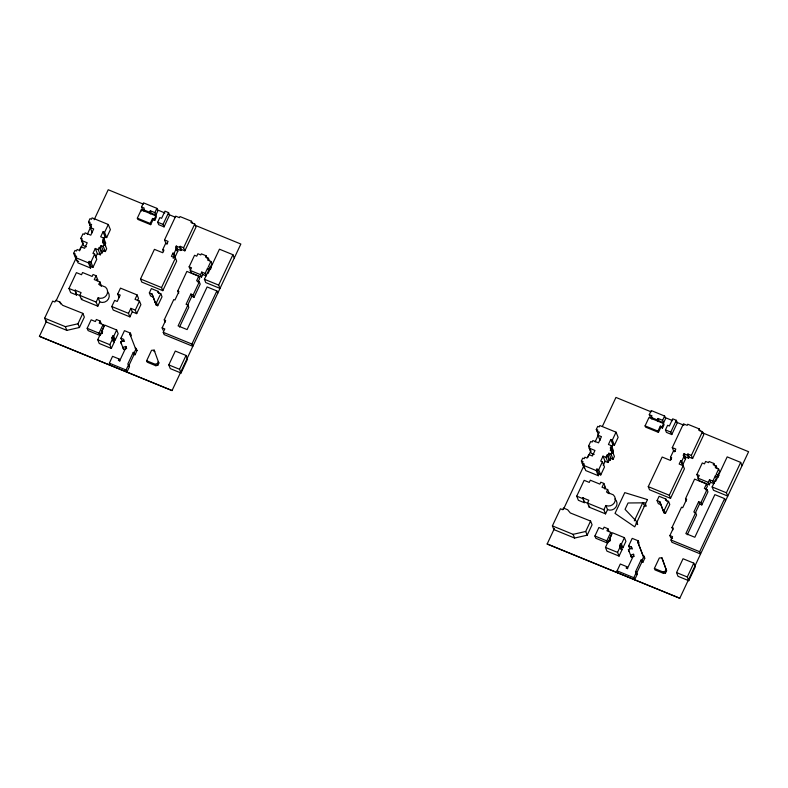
<?xml version="1.0" encoding="UTF-8"?>
<svg xmlns="http://www.w3.org/2000/svg" width="788" height="788" viewBox="0 0 788 788"><rect width="100%" height="100%" fill="white"/><g stroke="black" fill="none" stroke-linecap="round" stroke-linejoin="round"><path stroke-width="1.18" d="M178.689 293.313L177.773 291.048L186.864 271.407L198.743 276.263L199.659 278.538L197.965 282.143M686.427 501.001L685.511 498.735L694.602 479.094L706.481 483.95L707.397 486.216L705.703 489.821M634.32 520.858L642.909 502.429L643.786 504.586M78.692 261.478L76.663 260.651L73.658 253.322L75.018 250.426L76.436 251.008L77.145 249.491L79.352 250.397L81.036 246.811L84.631 248.289L87.212 242.783L81.469 240.439L82.228 238.833L80.868 238.281L82.967 233.809L84.415 234.4L85.134 232.864L90.787 235.179L93.703 228.963L90.196 227.525L91.615 224.511L89.438 223.625L90.039 222.344L88.561 221.743L89.999 218.66L91.457 219.261L92.107 217.862L108.301 224.491L110.389 229.643L106.666 237.582L105.119 236.952L103.041 231.79L100.687 236.794L103.652 238.006L105.74 243.157L104.676 245.413L103.011 241.286M44.65 318.194L52.678 301.095L54.894 302.001L55.682 300.336L59.888 302.05L62.577 305.281L82.848 313.368L84.346 317.081L79.45 327.493L66.852 330.369L46.147 321.908L44.65 318.194L65.355 326.656L77.953 323.779L82.848 313.368M90.531 268.019L88.453 262.867L89.162 261.36L91.241 266.511L90.531 268.019L78.022 262.906L75.934 257.745L76.603 256.327L74.584 255.499L75.293 253.992L73.658 253.322M195.493 225.447L240.852 244.034L172.05 390.572L39.42 336.328L46.699 320.736M56.096 300.799L75.884 258.572M79.558 250.84L83.183 243.029M87.37 234.184L91.004 226.373M94.146 219.754L108.212 189.741L143.367 204.151M76.535 295.007L75.185 290.211L76.535 295.007L70.644 292.594L68.97 288.477L76.406 272.638L81.519 274.736L82.553 272.52L92.137 276.44L93.053 274.5L96.087 275.741L97.751 279.868L97.308 280.824M98.204 249.678L99.288 247.373L101.376 252.524L100.293 254.829L98.204 249.678L95.279 248.476L92.954 253.421L94.678 254.12L96.766 259.282L93.023 267.24L91.241 266.511M106.666 237.582L104.577 232.421L108.301 224.491M93.023 267.24L90.945 262.089L94.678 254.12M103.652 238.006L102.598 240.251L103.533 240.636L105.612 245.797M95.506 257.587L97.357 253.637L95.279 248.476M101.12 245.541L103.208 250.692L102.194 252.859L100.106 247.708L101.12 245.541L103.267 246.417L105.356 251.579L106.675 248.762L104.587 243.61L102.538 242.773L103.533 240.636M103.711 239.946L105.119 236.952M107.926 292.023A6.678 6.353 -22 0 1 99.8 301.942L97.81 306.177L81.46 299.489L79.795 295.372L81.085 292.614L75.185 290.211M103.267 246.417L104.587 243.61M81.46 299.489L81.942 298.465M96.087 275.741L94.294 279.582L99.909 281.877L101.425 286.31M99.909 281.877L98.746 284.36L105.513 287.127A6.678 6.353 -22 0 1 98.136 297.815L96.146 302.06L97.81 306.177M144.332 210.219L142.52 209.48L141.525 207.008L143.475 202.861L156.891 208.347L157.886 210.82L155.866 215.114L151.316 213.243L150.321 210.77L149.621 212.258L150.291 213.912M150.705 224.678L137.831 219.419L137.329 218.178L141.239 209.864L155.827 215.833L156.319 217.064L154.773 220.374L153.059 219.675L152.557 218.434L150.203 223.447L150.705 224.678L153.059 219.675M103.445 328.005L99.948 335.442L88.079 330.586L87.163 328.32L91.162 319.81L95.397 321.543L96.363 319.485L100.174 321.041L101.1 323.316M144.145 211.391L143.475 209.746L144.243 208.121L141.525 207.008M100.174 321.041L99.209 323.11L103.031 324.666L103.947 326.941M155.866 215.114L154.872 212.632L156.891 208.347M99.948 335.442L99.032 333.176L103.031 324.666M129.922 316.865L128.503 313.358L130.867 308.325L132.286 311.831L129.922 316.865L113.206 310.029L111.788 306.522L114.654 300.415L117.225 301.459L120.219 295.086L117.698 294.052L120.485 288.132L137.102 294.929L138.521 298.435L137.486 300.642M97.732 339.746L100.677 333.462L101.613 333.846L102.627 331.689L101.691 331.305L104.627 325.06L116.673 329.985L118.17 333.698L115.186 340.052L114.26 339.677L112.753 335.964L111.847 337.904L113.344 341.608L114.319 342.012L111.315 348.404L99.229 343.46L97.732 339.746L109.818 344.691L111.315 348.404M154.773 220.374L154.271 219.133L155.827 215.833M157.689 222.216L159.856 217.596L161.609 218.315L164.978 211.154L168.573 212.622L169.568 215.094L164.042 226.875L158.693 224.688L157.689 222.216L163.037 224.403L164.042 226.875M163.037 224.403L168.573 212.622M115.186 340.052L113.689 336.348L116.673 329.985M179.634 247.452L180.156 246.329L181.407 249.422L180.885 250.545L179.634 247.452L176.246 246.073L175.566 247.521L176.62 247.954L177.871 251.047L175.232 256.661L173.981 253.569L172.927 253.145L171.41 256.366L175.428 258.011L176.679 261.104L162.801 290.664L141.761 282.065L140.52 278.972L154.428 249.343L162.702 252.731L163.943 250.101L162.732 249.609L165.578 243.541L166.82 244.044L168.071 241.384L164.534 239.936L175.704 216.148L179.457 217.675L179.979 216.552L191.543 221.241L192.371 223.309M109.818 344.691L112.822 338.298L111.847 337.904M113.344 341.608L114.26 339.677M137.102 294.929L135.034 299.332L139.496 301.154L140.904 304.661L136.688 313.634L132.286 311.831M124.534 341.401L121.756 340.268L120.928 338.21L124.465 330.674L130.414 333.107L131.241 335.166L130.759 336.2L129.922 334.132L130.414 333.107M110.182 365.238L109.355 363.179L112.566 356.324L119.057 358.973L119.884 361.042M136.688 313.634L135.28 310.127L139.496 301.154M158.161 291.373L157.669 292.417L160.791 293.688L162.032 296.781L157.718 305.734L156.241 305.133L153.315 297.096L150.597 295.983L149.346 292.89L151.365 288.595L158.161 291.373L158.989 293.441M119.057 358.973L118.397 360.372L119.648 360.884L126.129 347.075L125.804 346.434L122.849 347.488L123.686 349.547L126.641 348.493L125.804 346.434M173.981 253.569L176.62 247.954M173.163 258.385L174.178 256.238L172.927 253.145M177.871 251.047L176.817 250.614L177.497 249.156L176.246 246.073M191.543 221.241L190.972 222.462L194.744 224.009L195.995 227.092L184.855 250.83L181.407 249.422M162.801 290.664L161.55 287.571L175.428 258.011M137.033 350.522L136.117 350.148L135.29 348.089L136.196 348.463L137.033 350.522L135.034 354.777L134.206 352.709L133.29 352.334L127.745 364.145L128.651 364.509L129.488 366.578L126.907 372.074L126.07 370.015L109.355 363.179M126.07 370.015L128.651 364.509M134.206 352.709L136.196 348.463M184.855 250.83L183.604 247.737L194.744 224.009M133.29 352.334L134.127 354.403L128.582 366.203L129.488 366.578M165.155 322.125L164.239 319.859L173.784 299.538L174.956 300.011L178.945 291.53L177.773 291.048M190.125 269.299L189.13 266.817L194.547 255.273L196.754 256.179L197.877 253.766L200.792 254.957L201.324 253.825L206.101 255.775L207.096 258.247M154.162 350.148L158.851 363.041L157.787 365.317L155.817 365.721L147.228 362.204L146.647 360.756L151.562 350.286L154.162 350.148L154.743 351.596L153.887 351.241M163.057 330.133L162.141 327.867L165.628 320.43L164.239 319.859M201.521 277.14L200.526 274.657L201.738 272.067L202.743 274.539L201.521 277.14L191.267 272.944L190.263 270.461L191.514 267.802L189.13 266.817M163.234 332.319L191.917 344.051L192.833 346.316L164.15 334.585L163.234 332.319L164.81 328.96L162.141 327.867M206.101 255.775L205.501 257.055L208.406 258.247L209.411 260.72M157.787 365.317L157.196 363.879L158.27 361.603L158.851 363.041M198.743 276.263L196.626 280.774L199.295 281.868L200.211 284.133L194.065 297.234L191.819 296.318L190.903 294.042L186.076 304.316L187.899 305.054L188.815 307.33L179.536 327.079M208.406 258.247L207.569 260.04L210.888 261.399L211.893 263.872L209.874 268.166M187.475 305.557L191.819 296.318M187.899 305.054L178.108 325.907L187.101 329.581L207.116 286.94L216.858 290.92L217.774 293.195M194.065 297.234L193.149 294.968L199.295 281.868M202.743 274.539L206.101 275.918L205.097 273.446L207.549 268.216L210.642 269.476M210.888 261.399L208.367 266.768L211.342 267.979M204.407 279.267L218.66 285.098L219.99 288.398L205.737 282.567L204.407 279.267L208.554 270.688L207.549 268.216M168.79 364.903L175.291 351.054L186.037 355.447L187.534 359.161L181.033 373.01L170.287 368.617L168.79 364.903L179.536 369.296L181.033 373.01M218.66 285.098L232.923 254.711L219.448 249.195L208.052 273.466L207.274 273.15M179.536 369.296L186.037 355.447M191.917 344.051L216.858 290.92M583.484 466.161L581.396 461.01L582.765 458.104L584.184 458.685L584.893 457.178L587.099 458.084L588.784 454.499L592.379 455.976L594.96 450.47L589.217 448.116L589.966 446.52L588.606 445.969L590.705 441.497L592.152 442.088L592.881 440.551L598.535 442.866L601.451 436.651L597.944 435.212L599.363 432.198L597.186 431.302L597.787 430.031L596.299 429.43L597.747 426.347L599.195 426.938L599.845 425.55L616.049 432.179L618.127 437.33L614.404 445.259L612.867 444.629L610.779 439.477L608.435 444.481L611.399 445.693L613.478 450.844L612.778 452.342M552.398 525.882L560.426 508.782L562.642 509.688L563.43 508.014L567.636 509.738L570.325 512.968L590.586 521.055L592.083 524.769L587.198 535.18L574.6 538.056L553.895 529.585L552.398 525.882L573.093 534.343L585.701 531.467L590.586 521.055M584.41 468.338L582.322 463.186L583.031 461.679L581.396 461.01M598.279 475.706L596.191 470.554L596.9 469.037L598.988 474.199L598.279 475.706L585.76 470.584L583.681 465.432L584.351 464.014L582.322 463.186M702.108 432.661L748.6 451.721L679.788 598.259L547.158 544.006L554.437 528.423M563.322 509.59L583.632 466.26M587.818 457.414L590.931 450.716M595.117 441.871L598.23 435.173M602.416 426.328L615.95 397.428L651.105 411.838M584.282 502.695L582.933 497.888L584.282 502.695L578.382 500.281L576.717 496.154L584.154 480.325L589.266 482.414L590.301 480.207L599.885 484.127L600.791 482.187L603.835 483.428L605.499 487.555L604.82 488.993M605.952 457.365L607.036 455.05L609.114 460.212L608.031 462.517L605.952 457.365L603.017 456.163L600.702 461.108L602.426 461.807L604.504 466.969L600.771 474.928L598.988 474.199M614.404 445.259L612.325 440.108L616.049 432.179M600.771 474.928L598.683 469.766L602.426 461.807M610.345 447.939L611.281 448.323L613.36 453.474L612.424 453.09L610.345 447.939L611.399 445.693M603.244 465.275L605.105 461.315L603.017 456.163M608.868 453.228L610.946 458.38L609.932 460.547L607.853 455.385L608.868 453.228L611.015 454.105L613.094 459.256L614.413 456.449L612.335 451.297L610.276 450.45L611.281 448.323M611.458 447.633L612.867 444.629M614.926 498.932A6.678 6.353 -22 0 1 607.548 509.629L605.548 513.865L589.197 507.176L587.533 503.059L588.823 500.301L582.933 497.888M611.015 454.105L612.335 451.297M589.197 507.176L589.69 506.142M603.835 483.428L602.032 487.26L607.656 489.565L609.321 493.682L607.912 493.111M607.656 489.565L606.484 492.047L613.261 494.815A6.678 6.353 -22 0 1 605.874 505.502L603.884 509.747L605.548 513.865M652.08 417.906L650.267 417.167L649.273 414.685L651.213 410.538L664.629 416.034L665.633 418.507L663.614 422.792L659.063 420.93L658.059 418.458L657.369 419.945L658.029 421.59M658.453 432.366L645.569 427.106L645.077 425.865L648.977 417.541L663.565 423.511L664.067 424.752L662.511 428.061L660.797 427.362L660.305 426.121L657.95 431.135L658.453 432.366L660.797 427.362M594.91 536.007L606.78 540.864L607.696 543.129L595.827 538.273L594.91 536.007L598.9 527.497L603.135 529.231L604.1 527.172L607.922 528.728L608.838 530.994M651.883 419.078L651.223 417.433L651.981 415.798L649.273 414.685M607.922 528.728L606.957 530.797L610.779 532.353L611.695 534.619L608.198 542.065M663.614 422.792L662.619 420.319L664.629 416.034M606.78 540.864L610.779 532.353M605.47 547.433L608.425 541.149L609.351 541.523L610.365 539.376L609.429 538.992L612.365 532.747L624.421 537.672L625.918 541.386L622.934 547.739L621.998 547.355L620.501 543.651L619.595 545.582L621.092 549.295L622.057 549.689L619.063 556.082L606.967 551.137L605.47 547.433L617.556 552.378L619.063 556.082M662.511 428.061L662.019 426.82L663.565 423.511M665.436 429.903L667.603 425.284L669.357 426.003L672.716 418.842L676.311 420.309L677.316 422.782L671.78 434.562L666.431 432.376L665.436 429.903L670.785 432.09L671.78 434.562M670.785 432.09L676.311 420.309M687.372 455.139L687.904 454.016L689.155 457.109L688.623 458.232L687.372 455.139L683.994 453.75L683.314 455.198L684.368 455.631L685.619 458.724L682.979 464.349L681.728 461.256L680.674 460.822L679.158 464.053L683.176 465.698L684.427 468.791L670.539 498.351L649.509 489.752L648.258 486.659L662.166 457.03L670.45 460.419L671.681 457.789L670.48 457.296L673.326 451.228L674.567 451.731L675.818 449.071L672.282 447.623L683.452 423.826L687.195 425.362L687.727 424.239L699.281 428.928L700.118 430.997M617.556 552.378L620.56 545.986L619.595 545.582M622.934 547.739L621.437 544.025L624.421 537.672M621.092 549.295L621.998 547.355M631.355 548.714L629.504 547.955L628.666 545.887L632.203 538.362L638.152 540.795L638.989 542.853L638.507 543.878L643.865 557.835L644.781 558.209L642.781 562.455L641.865 562.08L641.038 560.022L635.492 571.832L636.33 573.891L637.236 574.265L634.645 579.761L633.818 577.702L617.093 570.857L620.314 564.011L626.795 566.661L627.632 568.719M644.781 558.209L643.944 556.141L643.028 555.767L637.669 541.819L638.152 540.795M665.899 499.06L665.417 500.094L668.529 501.375L669.78 504.468L665.466 513.421L663.989 512.821L661.063 504.773L658.335 503.66L657.094 500.567L659.103 496.282L665.899 499.06L666.737 501.129M626.795 566.661L626.145 568.05L627.396 568.562L633.877 554.752L633.552 554.112L630.597 555.176L631.424 557.234L634.389 556.18M681.728 461.256L684.368 455.631M685.619 458.724L684.555 458.291L685.245 456.843L683.994 453.75M699.281 428.928L698.72 430.14L702.492 431.686L703.743 434.779L692.603 458.517L689.155 457.109M670.539 498.351L669.298 495.258L683.176 465.698M633.818 577.702L636.399 572.196L635.492 571.832M642.781 562.455L641.944 560.396L643.944 556.141M692.603 458.517L691.352 455.425L702.492 431.686M636.33 573.891L641.865 562.08M672.903 529.812L671.987 527.546L681.531 507.216L682.703 507.699L686.693 499.218L685.511 498.735M697.872 476.976L696.868 474.504L702.295 462.96L704.492 463.866L705.624 461.453L708.54 462.645L709.072 461.512L713.839 463.462L714.844 465.935M654.385 568.443L659.31 557.973L661.91 557.835L666.599 570.729L665.525 573.004L663.565 573.398L654.966 569.891L654.385 568.443L662.974 571.96L664.944 571.566L666.018 569.281L661.91 557.835M672.578 538.549L670.795 537.82L669.879 535.554L673.376 528.118L671.987 527.546M709.269 484.817L708.264 482.345L709.486 479.754L710.48 482.226L709.269 484.817L699.005 480.621L698.01 478.149L699.261 475.479L696.868 474.504M670.982 539.997L699.655 551.728L700.571 554.003L671.898 542.272L670.982 539.997L672.558 536.648L669.879 535.554M713.839 463.462L713.239 464.743L716.154 465.935L717.149 468.407M706.481 483.95L704.364 488.461L707.043 489.555L707.959 491.82L701.812 504.921L699.557 503.995L698.641 501.729L693.824 512.003L695.646 512.742L696.562 515.007L687.284 534.766M716.154 465.935L715.317 467.717L718.636 469.077L719.631 471.549L717.612 475.853M695.223 513.244L699.557 503.995M695.646 512.742L685.855 533.594L694.839 537.268L714.864 494.628L724.605 498.607L725.521 500.873M701.812 504.921L700.896 502.646L707.043 489.555M715.297 475.903L716.292 478.375L713.839 483.596L712.845 481.123L715.297 475.903L718.39 477.164M718.636 469.077L716.115 474.445L719.089 475.666M712.145 486.954L726.398 492.786L727.738 496.085L713.485 490.254L712.145 486.954L715.021 480.838L715.79 481.153L727.186 456.882L740.671 462.398L742 465.698M676.537 572.59L683.038 558.741L693.775 563.134L695.282 566.848L688.781 580.697L678.035 576.304L676.537 572.59L687.274 576.983L688.781 580.697M726.398 492.786L740.671 462.398M687.274 576.983L693.775 563.134M699.655 551.728L724.605 498.607M157.718 305.734L156.467 302.641L160.791 293.688M665.466 513.421L664.215 510.329L668.529 501.375M123.686 349.547L120.662 341.943L123.992 340.524L123.696 339.342L120.928 338.21M631.424 557.234L628.4 549.63L631.74 548.212L631.444 547.03L628.666 545.887M146.647 360.756L155.236 364.273L157.196 363.879M643.855 506.142L646.259 506.123L644.929 502.823L628.046 502.98L625.051 509.353L636.34 521.252L637.669 524.552L636.054 522.848M156.95 209.677L164.909 212.967M168.287 214.316L175.103 217.143M664.698 417.364L672.647 420.654M676.035 422.004L683.984 425.284M150.321 210.77L154.872 212.632M658.059 418.458L662.619 420.319M143.475 209.746L149.621 212.258M651.223 417.433L657.369 419.945M152.557 218.434L154.271 219.133M660.305 426.121L662.019 426.82M137.329 218.178L150.203 223.447M645.077 425.865L657.95 431.135M180.156 246.329L183.604 247.737M687.904 454.016L691.352 455.425M167.548 243.748L165.785 243.029L164.534 239.936M675.296 451.435L673.533 450.716L672.282 447.623M177.497 249.156L180.885 250.545M685.245 456.843L688.623 458.232M174.178 256.238L175.232 256.661M682.979 464.349L681.915 463.915L680.674 460.822M201.738 272.067L205.097 273.446M709.486 479.754L712.845 481.123M103.041 231.79L104.577 232.421M610.779 439.477L612.325 440.108M710.48 482.226L713.839 483.596M190.263 270.461L200.526 274.657M698.01 478.149L708.264 482.345M99.288 247.373L100.106 247.708M607.036 455.05L607.853 455.385M103.208 250.692L105.356 251.579M610.946 458.38L613.094 459.256M101.376 252.524L102.194 252.859M609.114 460.212L609.932 460.547M86.424 246.762L83.558 245.59L81.469 240.439M594.172 454.449L591.295 453.277L589.217 448.116M97.357 253.637L100.293 254.829M605.105 461.315L608.031 462.517M190.903 294.042L193.149 294.968M698.641 501.729L700.896 502.646M140.52 278.972L161.55 287.571M648.258 486.659L669.298 495.258M89.162 261.36L90.945 262.089M596.9 469.037L598.683 469.766M75.934 257.745L88.453 262.867M583.681 465.432L596.191 470.554M149.346 292.89L152.064 294.003L153.315 297.096M657.094 500.567L659.812 501.68L661.063 504.773M152.064 294.003L154.99 302.04L156.467 302.641M659.812 501.68L662.738 509.728L664.215 510.329M96.619 279.405L97.751 279.868M604.357 487.082L605.499 487.555M100.174 285.423L100.874 285.709M130.867 308.325L135.28 310.127M68.97 288.477L74.87 290.88M576.717 496.154L582.618 498.568M111.788 306.522L128.503 313.358M79.795 295.372L96.146 302.06M587.533 503.059L603.884 509.747M76.85 294.328L80.534 295.835M584.597 502.015L588.281 503.522M112.753 335.964L113.689 336.348M620.501 543.651L621.437 544.025M87.163 328.32L99.032 333.176M641.038 560.022L641.944 560.396M134.127 354.403L135.034 354.777M172.05 390.572L39.42 336.328M547.148 543.966L679.788 598.259M683.314 455.198L684.555 458.291M670.48 457.296L671.307 459.355M662.738 509.728L663.989 512.821M666.018 569.281L666.599 570.729M664.944 571.566L665.525 573.004M662.974 571.96L663.565 573.398M596.299 429.43L598.388 434.582M597.944 435.212L600.023 440.364M637.669 541.819L638.507 543.878M631.444 547.03L632.271 549.088M588.606 445.969L590.695 451.12M628.4 549.63L629.238 551.689M636.399 572.196L637.236 574.265M605.874 505.502L607.548 509.629M620.56 545.986L622.057 549.689M609.429 538.992L610.188 540.844M617.093 570.857L617.93 572.925M585.701 531.467L587.198 535.18M573.093 534.343L574.6 538.056M232.923 254.711L234.253 258.011M175.98 248.545L176.817 250.614M162.732 249.609L163.569 251.667M141.239 209.864L141.732 211.095M154.99 302.04L156.241 305.133M155.236 364.273L155.817 365.721M89.438 223.625L91.103 227.742M88.561 221.743L90.64 226.895M117.698 294.052L119.116 297.559M90.196 227.525L92.285 232.687M80.868 238.281L82.947 243.433M120.662 341.943L121.49 344.001M98.136 297.815L99.8 301.942M112.822 338.298L114.319 342.012M101.691 331.305L102.44 333.166M77.953 323.779L79.45 327.493M59.888 302.05L60.637 303.912M65.355 326.656L66.852 330.369M129.922 334.132L135.713 349.074M647.48 499.602L634.744 526.857L615.024 513.382L624.766 492.628L647.48 499.602"/></g></svg>
